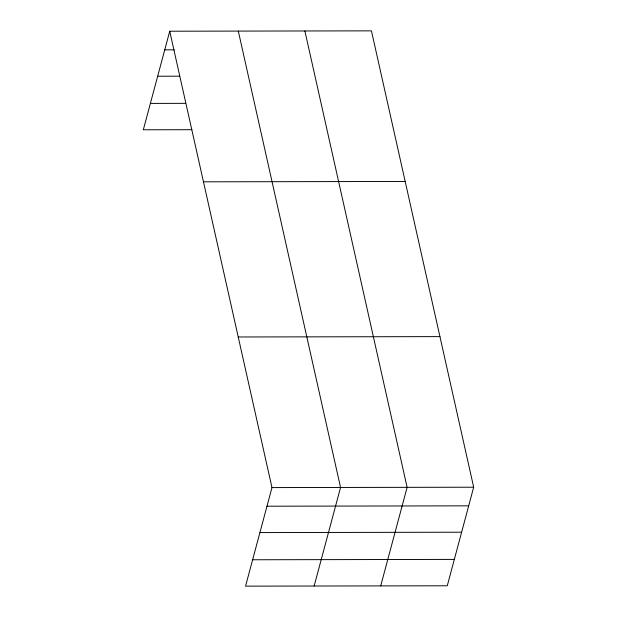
<?xml version="1.0" encoding="UTF-8"?>
<svg xmlns="http://www.w3.org/2000/svg" width="617" height="617" viewBox="0 0 617 617"><rect width="100%" height="100%" fill="white"/><g stroke="black" fill="none" stroke-linecap="round" stroke-linejoin="round"><path stroke-width="0.93" d="M169.729 31.22L271.974 487.584L245.558 586.15L447.271 585.78L473.679 487.214L371.442 30.85L169.729 31.22L143.321 129.786L191.895 129.701M314.146 586.027L340.553 487.461L238.309 31.097M380.704 585.903L407.12 487.337L304.875 30.973M164.739 49.846L174.264 49.83M157.667 76.223L179.578 76.184M150.386 103.409L185.632 103.34M203.471 181.822L405.176 181.452M238.231 336.982L439.944 336.612M271.974 487.584L473.679 487.214M266.984 506.21L468.689 505.84M259.911 532.587L461.624 532.216M252.631 559.766L454.343 559.395"/></g></svg>
